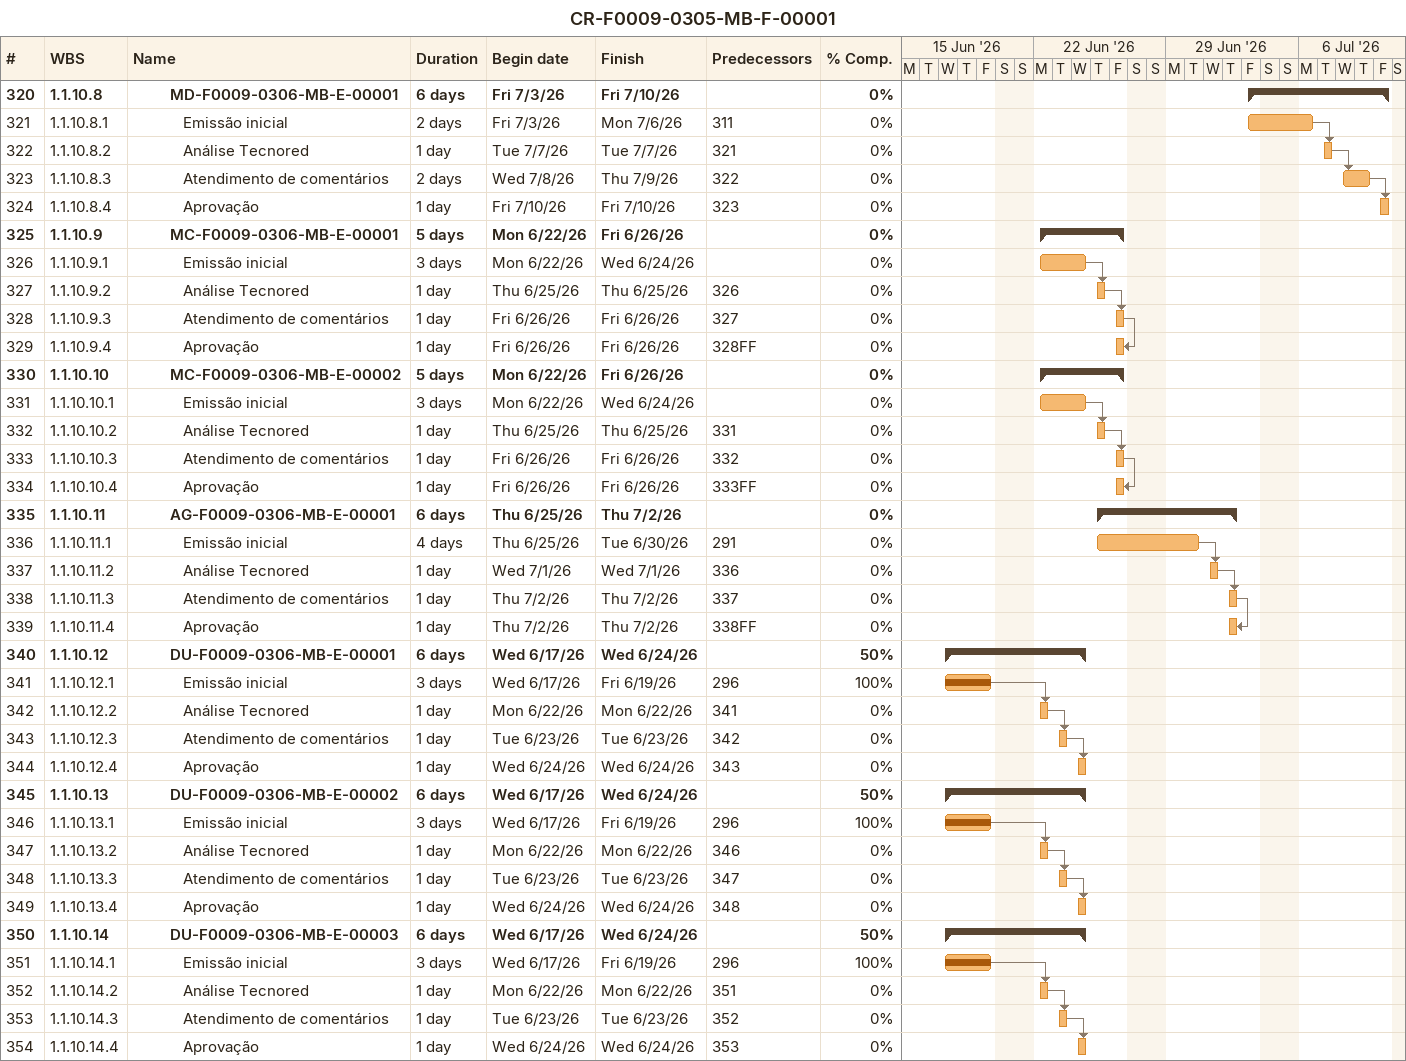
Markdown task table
CR-F0009-0305-MB-F-00001

| ID | WBS | Task | Duration | Start | Finish | Predecessors | % complete |
|---|---|---|---|---|---|---|---|
| 320 | 1.1.10.8 | **MD-F0009-0306-MB-E-00001** | 6d | 2026-07-03 | 2026-07-10 |  | 0 |
| 321 | 1.1.10.8.1 | Emissão inicial | 2d | 2026-07-03 | 2026-07-06 | 311 | 0 |
| 322 | 1.1.10.8.2 | Análise Tecnored | 1d | 2026-07-07 | 2026-07-07 | 321 | 0 |
| 323 | 1.1.10.8.3 | Atendimento de comentários | 2d | 2026-07-08 | 2026-07-09 | 322 | 0 |
| 324 | 1.1.10.8.4 | Aprovação | 1d | 2026-07-10 | 2026-07-10 | 323 | 0 |
| 325 | 1.1.10.9 | **MC-F0009-0306-MB-E-00001** | 5d | 2026-06-22 | 2026-06-26 |  | 0 |
| 326 | 1.1.10.9.1 | Emissão inicial | 3d | 2026-06-22 | 2026-06-24 |  | 0 |
| 327 | 1.1.10.9.2 | Análise Tecnored | 1d | 2026-06-25 | 2026-06-25 | 326 | 0 |
| 328 | 1.1.10.9.3 | Atendimento de comentários | 1d | 2026-06-26 | 2026-06-26 | 327 | 0 |
| 329 | 1.1.10.9.4 | Aprovação | 1d | 2026-06-26 | 2026-06-26 | 328FF | 0 |
| 330 | 1.1.10.10 | **MC-F0009-0306-MB-E-00002** | 5d | 2026-06-22 | 2026-06-26 |  | 0 |
| 331 | 1.1.10.10.1 | Emissão inicial | 3d | 2026-06-22 | 2026-06-24 |  | 0 |
| 332 | 1.1.10.10.2 | Análise Tecnored | 1d | 2026-06-25 | 2026-06-25 | 331 | 0 |
| 333 | 1.1.10.10.3 | Atendimento de comentários | 1d | 2026-06-26 | 2026-06-26 | 332 | 0 |
| 334 | 1.1.10.10.4 | Aprovação | 1d | 2026-06-26 | 2026-06-26 | 333FF | 0 |
| 335 | 1.1.10.11 | **AG-F0009-0306-MB-E-00001** | 6d | 2026-06-25 | 2026-07-02 |  | 0 |
| 336 | 1.1.10.11.1 | Emissão inicial | 4d | 2026-06-25 | 2026-06-30 | 291 | 0 |
| 337 | 1.1.10.11.2 | Análise Tecnored | 1d | 2026-07-01 | 2026-07-01 | 336 | 0 |
| 338 | 1.1.10.11.3 | Atendimento de comentários | 1d | 2026-07-02 | 2026-07-02 | 337 | 0 |
| 339 | 1.1.10.11.4 | Aprovação | 1d | 2026-07-02 | 2026-07-02 | 338FF | 0 |
| 340 | 1.1.10.12 | **DU-F0009-0306-MB-E-00001** | 6d | 2026-06-17 | 2026-06-24 |  | 50 |
| 341 | 1.1.10.12.1 | Emissão inicial | 3d | 2026-06-17 | 2026-06-19 | 296 | 100 |
| 342 | 1.1.10.12.2 | Análise Tecnored | 1d | 2026-06-22 | 2026-06-22 | 341 | 0 |
| 343 | 1.1.10.12.3 | Atendimento de comentários | 1d | 2026-06-23 | 2026-06-23 | 342 | 0 |
| 344 | 1.1.10.12.4 | Aprovação | 1d | 2026-06-24 | 2026-06-24 | 343 | 0 |
| 345 | 1.1.10.13 | **DU-F0009-0306-MB-E-00002** | 6d | 2026-06-17 | 2026-06-24 |  | 50 |
| 346 | 1.1.10.13.1 | Emissão inicial | 3d | 2026-06-17 | 2026-06-19 | 296 | 100 |
| 347 | 1.1.10.13.2 | Análise Tecnored | 1d | 2026-06-22 | 2026-06-22 | 346 | 0 |
| 348 | 1.1.10.13.3 | Atendimento de comentários | 1d | 2026-06-23 | 2026-06-23 | 347 | 0 |
| 349 | 1.1.10.13.4 | Aprovação | 1d | 2026-06-24 | 2026-06-24 | 348 | 0 |
| 350 | 1.1.10.14 | **DU-F0009-0306-MB-E-00003** | 6d | 2026-06-17 | 2026-06-24 |  | 50 |
| 351 | 1.1.10.14.1 | Emissão inicial | 3d | 2026-06-17 | 2026-06-19 | 296 | 100 |
| 352 | 1.1.10.14.2 | Análise Tecnored | 1d | 2026-06-22 | 2026-06-22 | 351 | 0 |
| 353 | 1.1.10.14.3 | Atendimento de comentários | 1d | 2026-06-23 | 2026-06-23 | 352 | 0 |
| 354 | 1.1.10.14.4 | Aprovação | 1d | 2026-06-24 | 2026-06-24 | 353 | 0 |
